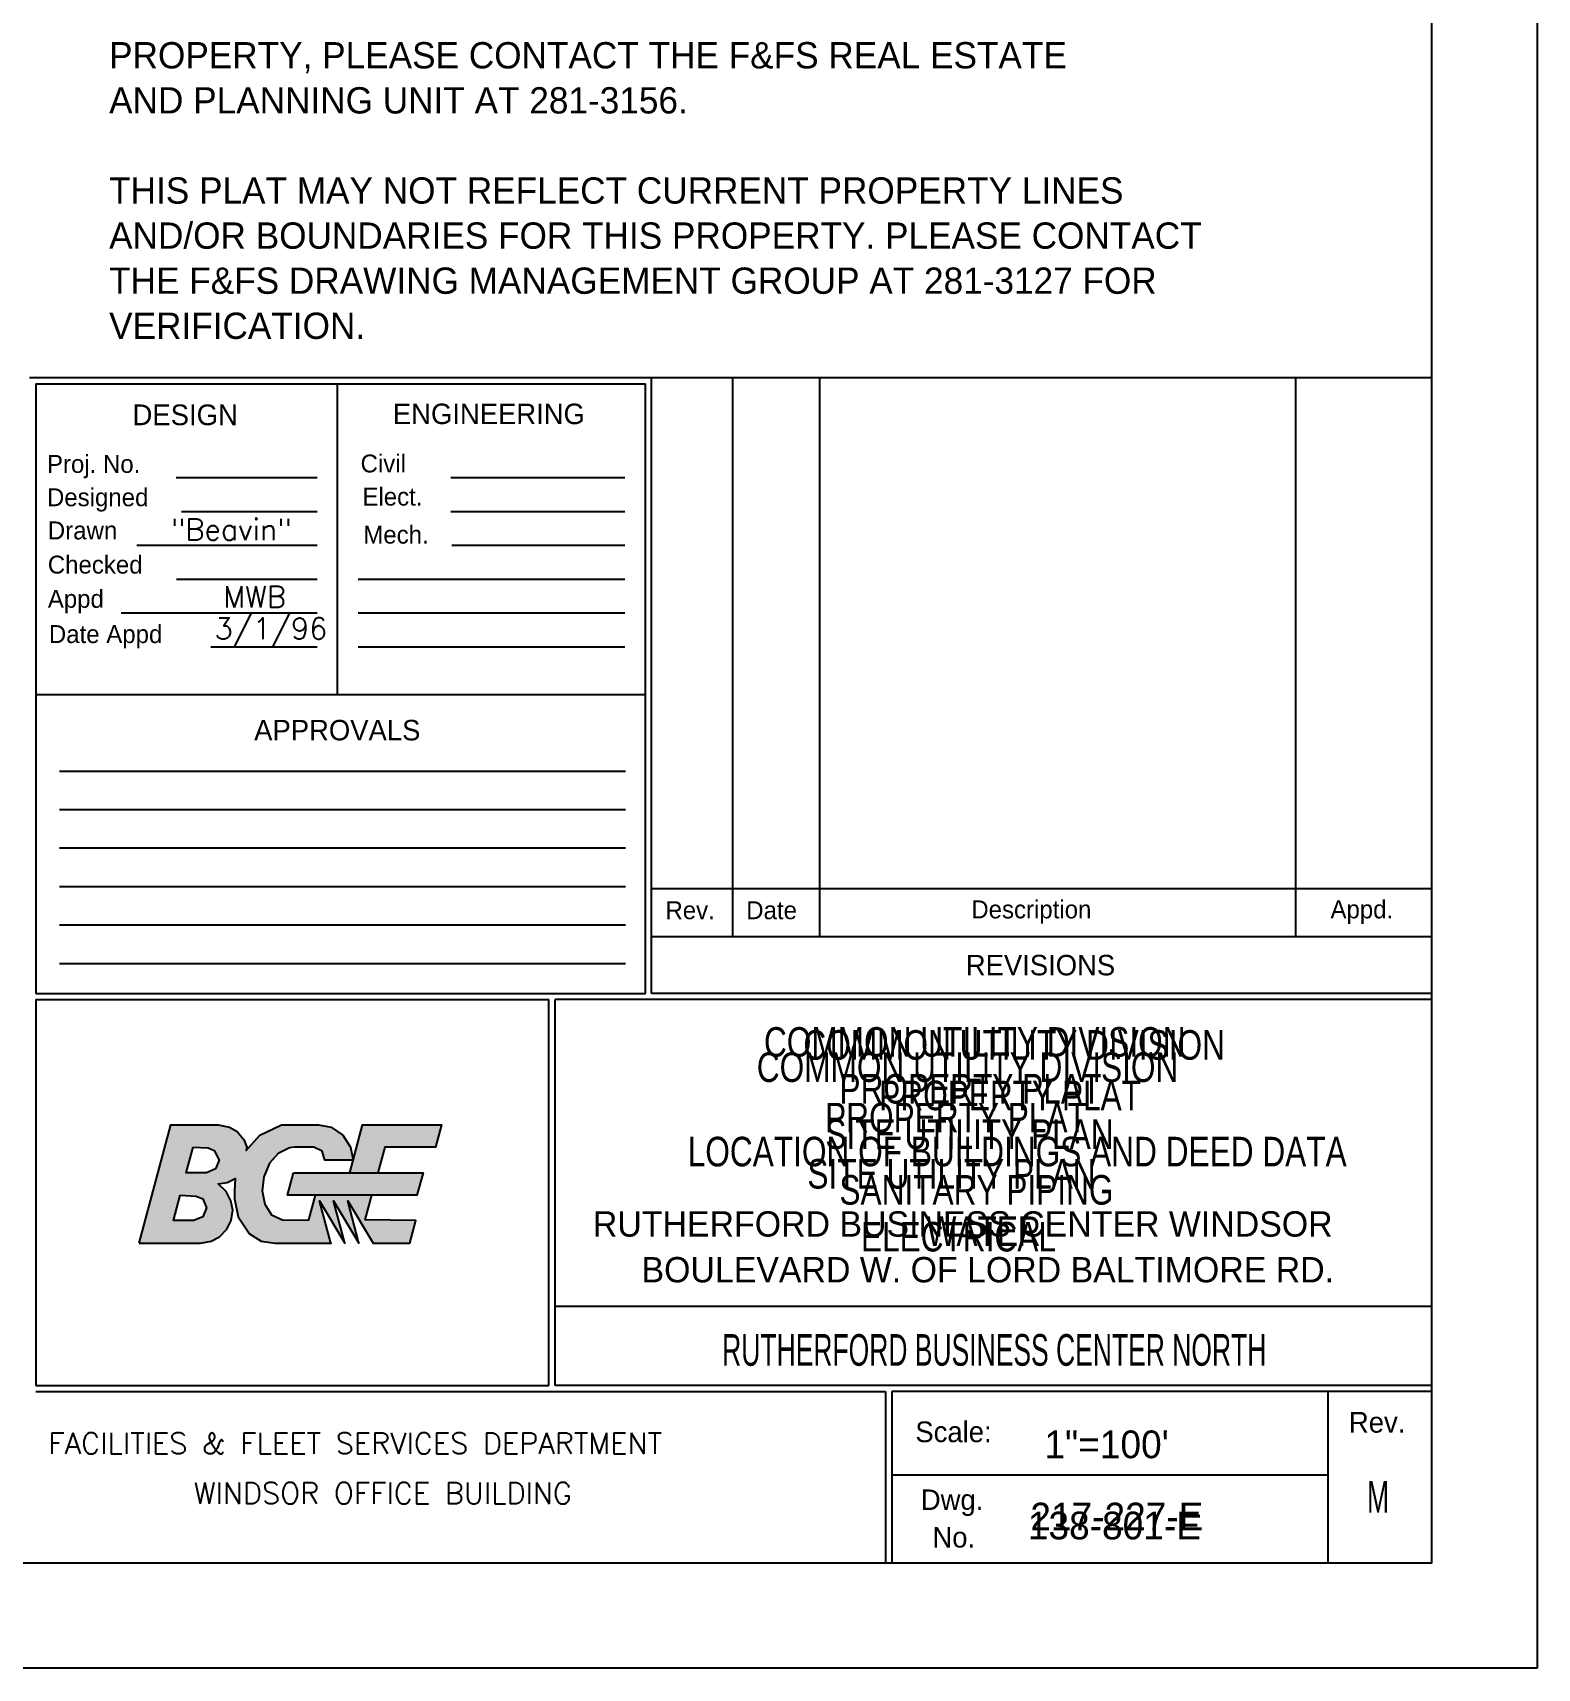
# Model space of a CAD drawing. Header units: inches. Extents: x -46627 to 16189, y -40789 to 47130.
# Drawn here: x -4964 to 3547, y -40789 to -31534 of the extents above; entities that cross this region are included whole.
import ezdxf
from ezdxf.enums import TextEntityAlignment as Align

# ---------------------------------------------------------------- set-up
doc = ezdxf.new("R2010")
doc.units = ezdxf.units.IN
doc.header["$MEASUREMENT"] = 0
doc.linetypes.add('DASHED', pattern=[0.75, 0.5, -0.25])
for name, color, linetype in [('55', 7, 'CONTINUOUS'), ('57', 7, 'CONTINUOUS'), ('58', 7, 'CONTINUOUS'), ('59', 7, 'CONTINUOUS')]:
    doc.layers.add(name, color=color, linetype=linetype)
doc.styles.add('ROMANS', font='ROMANS', dxfattribs={"height": 0.2})
doc.styles.add('txt', font='TXT', dxfattribs={"height": 0.2})

# ---------------------------------------------------------------- blocks, each defined once
blk = doc.blocks.new('LOGO')
at = {"layer": '55', "color": 7, "linetype": 'Continuous'}
for points in [[(0, 0), (0.1049, 0.3916), (0.2617, 0.3916), (0.2988, 0.3834), (0.324, 0.3692), (0.3464, 0.3428), (0.3559, 0.3175), (0.3541, 0.3065), (0.3994, 0.3572), (0.4705, 0.3916), (0.5931, 0.3916), (0.6353, 0.3834), (0.6739, 0.3572), (0.6984, 0.3175), (0.7077, 0.275), (0.6141, 0.275), (0.6051, 0.3044), (0.5771, 0.317), (0.514, 0.317), (0.4972, 0.3149), (0.4601, 0.2966), (0.4313, 0.2645), (0.4117, 0.2195), (0.4065, 0.1734), (0.415, 0.1285), (0.438, 0.094), (0.4761, 0.0759), (0.5614, 0.0769), (0.5832, 0.1585)], [(0.6965, 0.2331), (0.7389, 0.3916), (1, 0.3916), (0.98, 0.317), (0.8122, 0.317), (0.7897, 0.2331)], [(0.1782, 0.317), (0.2279, 0.3149), (0.2482, 0.3065), (0.2648, 0.275), (0.2525, 0.2454), (0.2229, 0.2331), (0.1557, 0.2331), (0.1782, 0.317)], [(0.51, 0.2331), (0.9389, 0.2331), (0.9189, 0.1585), (0.49, 0.1585), (0.51, 0.2331)], [(0, 0), (0.2023, 0), (0.238, 0.0066), (0.266, 0.021), (0.2903, 0.0461), (0.304, 0.0746), (0.3092, 0.1086), (0.3035, 0.1399), (0.2876, 0.1707), (0.2617, 0.1958), (0.2911, 0.2003), (0.3178, 0.2134), (0.3148, 0.1734), (0.3153, 0.1462), (0.3278, 0.0868), (0.365, 0.0312), (0.4039, 0.0066), (0.4494, 0), (0.6337, 0), (0.5966, 0.1399), (0.6803, 0), (0.6432, 0.1399), (0.7269, 0), (0.6898, 0.1399), (0.7735, 0), (0.8951, 0), (0.915, 0.0746), (0.7479, 0.0769), (0.7697, 0.1585)], [(0.1357, 0.1585), (0.1889, 0.155), (0.2101, 0.1462), (0.2224, 0.1165), (0.2101, 0.0869), (0.1804, 0.0746), (0.1132, 0.0746), (0.1357, 0.1585)]]:
    blk.add_lwpolyline(points, dxfattribs=at)
blk.add_point((0.6337, 0), dxfattribs=at)
for points in [[(0.1049, 0.3916), (0, 0), (0.1782, 0.317), (0.1132, 0.0746)], [(0.1049, 0.3916), (0.2617, 0.3916), (0.1782, 0.317)], [(0.1782, 0.317), (0.2279, 0.3149), (0.2617, 0.3916)], [(0.2617, 0.3916), (0.2988, 0.3834), (0.2279, 0.3149)], [(0.2988, 0.3834), (0.2279, 0.3149), (0.324, 0.3692)], [(0.4705, 0.3916), (0.4972, 0.3149), (0.3994, 0.3572), (0.4601, 0.2966)], [(0.4705, 0.3916), (0.514, 0.317), (0.4972, 0.3149)], [(0.5771, 0.317), (0.514, 0.317), (0.5931, 0.3916), (0.4705, 0.3916)], [(0.6051, 0.3044), (0.5771, 0.317), (0.6353, 0.3834), (0.5931, 0.3916)], [(0.6051, 0.3044), (0.6739, 0.3572), (0.6353, 0.3834)], [(0.6965, 0.2331), (0.7389, 0.3916), (0.7897, 0.2331), (0.8122, 0.317)], [(0.7389, 0.3916), (0.8122, 0.317), (1, 0.3916), (0.98, 0.317)], [(0.324, 0.3692), (0.2279, 0.3149), (0.3464, 0.3428), (0.2482, 0.3065)], [(0.2482, 0.3065), (0.3464, 0.3428), (0.3559, 0.3175)], [(0.4601, 0.2966), (0.3994, 0.3572), (0.4313, 0.2645), (0.3541, 0.3065)], [(0.6984, 0.3175), (0.6141, 0.275), (0.6739, 0.3572), (0.6051, 0.3044)], [(0.2482, 0.3065), (0.2648, 0.275), (0.3559, 0.3175), (0.3541, 0.3065)], [(0.2648, 0.275), (0.2525, 0.2454), (0.3178, 0.2134), (0.2911, 0.2003)], [(0.3541, 0.3065), (0.2648, 0.275), (0.3178, 0.2134)], [(0.3541, 0.3065), (0.4065, 0.1734), (0.3178, 0.2134)], [(0.4065, 0.1734), (0.4117, 0.2195), (0.3541, 0.3065)], [(0.3541, 0.3065), (0.4313, 0.2645), (0.4117, 0.2195)], [(0.7077, 0.275), (0.6141, 0.275), (0.6984, 0.3175)], [(0.1357, 0.1585), (0.1557, 0.2331), (0.1889, 0.155), (0.2229, 0.2331)], [(0.1889, 0.155), (0.2229, 0.2331), (0.2101, 0.1462), (0.2617, 0.1958)], [(0.2525, 0.2454), (0.2229, 0.2331), (0.2911, 0.2003), (0.2617, 0.1958)], [(0.51, 0.2331), (0.49, 0.1585), (0.9389, 0.2331), (0.9189, 0.1585)], [(0.2101, 0.1462), (0.2617, 0.1958), (0.2224, 0.1165), (0.2876, 0.1707)], [(0.2224, 0.1165), (0.2876, 0.1707), (0.3035, 0.1399)], [(0.3178, 0.2134), (0.4065, 0.1734), (0.3153, 0.1462)], [(0.3153, 0.1462), (0.3278, 0.0868), (0.4065, 0.1734), (0.415, 0.1285)], [(0.2224, 0.1165), (0.2903, 0.0461), (0.2101, 0.0869), (0.266, 0.021)], [(0.2224, 0.1165), (0.3035, 0.1399), (0.3092, 0.1086)], [(0.2224, 0.1165), (0.304, 0.0746), (0.2903, 0.0461)], [(0.2224, 0.1165), (0.3092, 0.1086), (0.304, 0.0746)], [(0.415, 0.1285), (0.3278, 0.0868), (0.438, 0.094), (0.365, 0.0312)], [(0.6337, 0), (0.5966, 0.1399), (0.5614, 0.0769), (0.5782, 0.1399)], [(0.5832, 0.1585), (0.5782, 0.1399), (0.7697, 0.1585), (0.7647, 0.1399)], [(0.5966, 0.1399), (0.6803, 0), (0.6432, 0.1399)], [(0.6432, 0.1399), (0.7269, 0), (0.6898, 0.1399)], [(0.6898, 0.1399), (0.7735, 0), (0.7479, 0.0769)], [(0.6898, 0.1399), (0.7479, 0.0769), (0.7647, 0.1399)], [(0.1132, 0.0746), (0.1804, 0.0746), (0, 0), (0.2023, 0)], [(0.1804, 0.0746), (0.2101, 0.0869), (0.2023, 0), (0.238, 0.0066)], [(0.2101, 0.0869), (0.266, 0.021), (0.238, 0.0066)], [(0.438, 0.094), (0.365, 0.0312), (0.4039, 0.0066)], [(0.4039, 0.0066), (0.438, 0.094), (0.4494, 0), (0.4761, 0.0759)], [(0.4761, 0.0759), (0.4494, 0), (0.5614, 0.0769), (0.6337, 0)], [(0.7479, 0.0769), (0.7735, 0), (0.915, 0.0746), (0.8951, 0)]]:
    blk.add_solid(points, dxfattribs=at)

msp = doc.modelspace()

# ---------------------------------------------------------------- linework, layer by layer
at = {"layer": '55', "color": 7, "linetype": 'DASHED'}
for p, q in [((3547.4056, -4949.6663), (3547.4056, -40788.7463)), ((3547.4056, -40788.7463), (-46627.2896, -40788.7463))]:
    msp.add_line(p, q, dxfattribs=at)
at = {"layer": '55', "color": 7, "linetype": 'Continuous'}
for p, q in [((2950.0876, -33487.1339), (-4981.0988, -33487.1339)), ((-1462.8968, -36970.6907), (-1462.8968, -33487.1339)), ((-1004.156, -36650.5283), (-1004.156, -33487.1339)), ((-510.7724, -36650.5283), (-510.7724, -33487.1339)), ((2180.7424, -36650.5283), (2180.7424, -33487.1339)), ((-4946.4536, -33521.7779), (-1497.5408, -33521.7779)), ((-4946.4536, -33521.7779), (-4946.4536, -36970.6907)), ((-3239.3192, -35277.8927), (-3239.3192, -33521.7779)), ((-1497.5408, -36970.6907), (-1497.5408, -33521.7779)), ((-3355.1996, -34053.3911), (-4153.2164, -34053.3911)), ((-1613.42, -34053.3911), (-2598.9944, -34053.3911)), ((-3355.1996, -34244.5319), (-4122.1556, -34244.5319)), ((-1613.42, -34244.5319), (-2598.9944, -34244.5319)), ((-3355.1996, -34435.6739), (-4375.418, -34435.6739)), ((-1613.42, -34435.6739), (-2593.022, -34435.6739)), ((-3355.1996, -34628.0099), (-4149.632, -34628.0099)), ((-1613.42, -34628.0099), (-3123.44, -34628.0099)), ((-3355.1996, -34819.1519), (-4463.8208, -34819.1519)), ((-1613.42, -34819.1519), (-3123.44, -34819.1519)), ((-3355.1996, -35010.2939), (-3956.1008, -35010.2939)), ((-1613.42, -35010.2939), (-3123.44, -35010.2939)), ((-4946.4536, -35277.8927), (-1497.5408, -35277.8927)), ((-1611.0308, -35713.9343), (-4812.6548, -35713.9343)), ((-1611.0308, -35931.3575), (-4812.6548, -35931.3575)), ((-1611.0308, -36148.7819), (-4812.6548, -36148.7819)), ((-1611.0308, -36366.2051), (-4812.6548, -36366.2051)), ((2950.0876, -36378.1511), (-1462.8968, -36378.1511)), ((-1611.0308, -36584.8235), (-4812.6548, -36584.8235)), ((2950.0876, -36650.5283), (-1462.8968, -36650.5283)), ((-1611.0308, -36802.2467), (-4812.6548, -36802.2467)), ((-4946.4536, -36970.6907), (-1497.5408, -36970.6907)), ((-4946.4536, -37005.3347), (-2043.4892, -37005.3347)), ((-4946.4536, -37005.3347), (-4946.4536, -39187.9343)), ((-2043.4892, -39187.9343), (-2043.4892, -37005.3347)), ((-2008.8452, -39187.9343), (-2008.8452, -37005.3347)), ((2950.0876, -37005.3347), (-2008.8452, -37005.3347)), ((2950.0876, -36970.6907), (-1462.8968, -36970.6907)), ((2950.0876, -38741.1407), (-2008.8452, -38741.1407)), ((-4946.4536, -39187.9343), (-2043.4892, -39187.9343)), ((-4946.4536, -39222.5783), (-139.2404, -39222.5783)), ((2950.0876, -39187.9343), (-2008.8452, -39187.9343)), ((-139.2404, -39222.5783), (-139.2404, -40191.4283)), ((-104.5952, -39222.5783), (-104.5952, -40191.4283)), ((2950.0876, -39222.5783), (-104.5952, -39222.5783)), ((2363.5216, -39222.5783), (2363.5216, -40191.4283)), ((2363.5216, -39696.8495), (-104.5952, -39696.8495)), ((-4981.0988, -40191.4283), (2950.0876, -40191.4283))]:
    msp.add_line(p, q, dxfattribs=at)
msp.add_lwpolyline([(-46029.9716, -5557.7363), (-46029.9716, -40191.4283), (2950.0876, -40191.4283), (2950.0876, -5546.9843), (-46029.9716, -5546.9843)], dxfattribs=at)

# ---------------------------------------------------------------- block references
at = {"layer": '55', "color": 7, "linetype": 'Continuous', "xscale": 1710.000000000018, "yscale": 1710.000000000018, "zscale": 1710}
msp.add_blockref('LOGO', (-4361.2916, -38382.9635), dxfattribs=at)

# ---------------------------------------------------------------- texts
at = {"layer": '55', "color": 7, "linetype": 'Continuous'}
for s, height, style, p in [('PROPERTY, PLEASE CONTACT THE F&FS REAL ESTATE ', 148.8, 'txt', (-4531.5416, -31736.0663)), ('AND PLANNING UNIT AT 281-3156.', 148.8, 'txt', (-4531.5416, -31991.1527)), ('THIS PLAT MAY NOT REFLECT CURRENT PROPERTY LINES', 148.8, 'txt', (-4531.5416, -32501.3243)), ('AND/OR BOUNDARIES FOR THIS PROPERTY. PLEASE CONTACT', 148.8, 'txt', (-4531.5416, -32756.4095)), ('THE F&FS DRAWING MANAGEMENT GROUP AT 281-3127 FOR', 148.8, 'txt', (-4531.5416, -33011.4947)), ('VERIFICATION.', 148.8, 'txt', (-4531.5416, -33266.5811)), ('FACILITIES & FLEET SERVICES DEPARTMENT', 120, 'ROMANS', (-4875.4688, -39575.5967)), ('WINDSOR OFFICE BUILDING', 120, 'ROMANS', (-4052.4572, -39858.1247))]:
    msp.add_text(s, height=height, dxfattribs=dict(at, style=style)).set_placement(p)
at = {"layer": '55', "color": 7, "linetype": 'Continuous', "style": 'txt'}
for s, height, width, p in [('DESIGN', 117.0732, 0.992958, (-4399.3112, -33754.7315)), ('ENGINEERING', 115.8792, 1.001129, (-2926.3256, -33748.7591)), ('Proj. No.', 101.544, 0.999527, (-4883.138, -34024.7195)), ('Civil', 101.544, 1.000579, (-3109.1048, -34022.3303)), ('Designed', 101.544, 1.000343, (-4883.138, -34213.4723)), ('Elect.', 101.544, 0.998346, (-3098.3528, -34209.8879)), ('Drawn', 101.544, 1.001524, (-4878.3596, -34401.0299)), ('Mech.', 101.544, 1.000106, (-3093.5744, -34424.9219)), ('Checked', 101.544, 1.000106, (-4878.3596, -34594.5611)), ('Appd', 101.544, 0.999527, (-4878.3596, -34788.0911)), ('Date Appd', 101.544, 1.000343, (-4872.386, -34987.5959)), ('APPROVALS', 115.8792, 1.001957, (-3711.2012, -35538.3227)), ('Rev.', 101.544, 0.997755, (-1384.0508, -36550.1795)), ('Date', 101.544, 1.001997, (-927.6992, -36550.1795)), ('Description', 101.544, 1.000106, (345.7816, -36545.4011)), ('Appd.', 102.738, 0.986977, (2377.8568, -36545.4011)), ('REVISIONS', 115.8792, 1.001129, (314.7208, -36867.9527)), ('Scale:', 117.0732, 0.991739, (29.2036, -39509.2919)), ('Rev.', 117.0732, 0.993163, (2481.79, -39455.5331)), ('1"=100\'', 156.7956, 1.000566, (759.0172, -39600.0191)), ('Dwg.', 115.8792, 1.001129, (60.2644, -39892.7699)), ('No.', 115.8792, 1.001439, (125.9692, -40105.4147))]:
    msp.add_text(s, height=height, dxfattribs=dict(at, width=width)).set_placement(p)
at = {"layer": '55', "color": 7, "linetype": 'Continuous', "style": 'ROMANS'}
for s, p in [('"Beavin"', (-3840.8228, -34341.9335, -0.0012)), ('MWB', (-3709.0388, -34725.7775, -0.0012)), ('3/1/96', (-3616.0148, -34913.9363, -0.0012))]:
    msp.add_text(s, height=120, dxfattribs=at).set_placement(p, align=Align.MIDDLE)
at = {"layer": '55', "color": 7, "linetype": 'Continuous', "style": 'txt'}
for s, width, p in [('RUTHERFORD BUSINESS CENTER NORTH', 0.624996, (475.5796, -39076.8335)), ('M', 0.624467, (2646.6256, -39908.3003))]:
    msp.add_text(s, height=179.1948, dxfattribs=dict(at, width=width)).set_placement(p, align=Align.CENTER)
at = {"layer": '57', "color": 7, "linetype": 'Continuous', "style": 'txt'}
for s, height, width, p in [('COMMON UTILITY DIVISION', 167.2488, 0.79964, (588.0304, -37261.5851)), ('PROPERTY PLAT', 167.2488, 0.79964, (565.2724, -37547.1023)), ('LOCATION OF BUILDINGS AND DEED DATA', 167.2488, 0.799999, (605.3044, -37864.8755)), ('   RUTHERFORD BUSINESS CENTER WINDSOR', 143.3556, 0.999749, (217.5148, -38274.5519)), ('BOULEVARD W. OF LORD BALTIMORE RD.', 143.3556, 0.999498, (438.952, -38533.3103))]:
    msp.add_text(s, height=height, dxfattribs=dict(at, width=width)).set_placement(p, align=Align.MIDDLE)
at = {"layer": '57', "color": 7, "linetype": 'Continuous', "style": 'txt', "width": 0.999885}
msp.add_text('138-801-E', height=156.7956, dxfattribs=at).set_placement((665.5936, -40059.3179))
at = {"layer": '58', "color": 7, "linetype": 'Continuous', "style": 'txt'}
for s, width, p in [('COMMON UTILITY DIVISION', 0.79964, (324.5164, -37387.3187)), ('PROPERTY PLAT', 0.79964, (259.0756, -37672.8359)), ('SITE UTILITY PLAN', 0.799999, (233.7724, -37990.6091)), ('ELECTRICAL', 0.79964, (273.0088, -38346.5147))]:
    msp.add_text(s, height=167.2488, dxfattribs=dict(at, width=width)).set_placement(p, align=Align.MIDDLE)
at = {"layer": '58', "color": 7, "linetype": 'Continuous', "style": 'txt', "width": 0.999885}
msp.add_text('217-227-E', height=156.7956, dxfattribs=at).set_placement((679.666, -40008.6647))
at = {"layer": '59', "color": 7, "linetype": 'Continuous', "style": 'txt'}
for s, width, p in [('COMMON UTILITY DIVISION', 0.79964, (365.2396, -37244.5751)), ('PROPERTY PLAT', 0.79964, (340.5232, -37509.6995)), ('SITE UTILITY PLAN', 0.799999, (335.5816, -37766.2943)), ('SANITARY PIPING', 0.79964, (374.818, -38081.4167)), ('WATER', 0.79964, (415.5424, -38315.9255))]:
    msp.add_text(s, height=167.2488, dxfattribs=dict(at, width=width)).set_placement(p, align=Align.MIDDLE)

doc.saveas('drawing.dxf')
